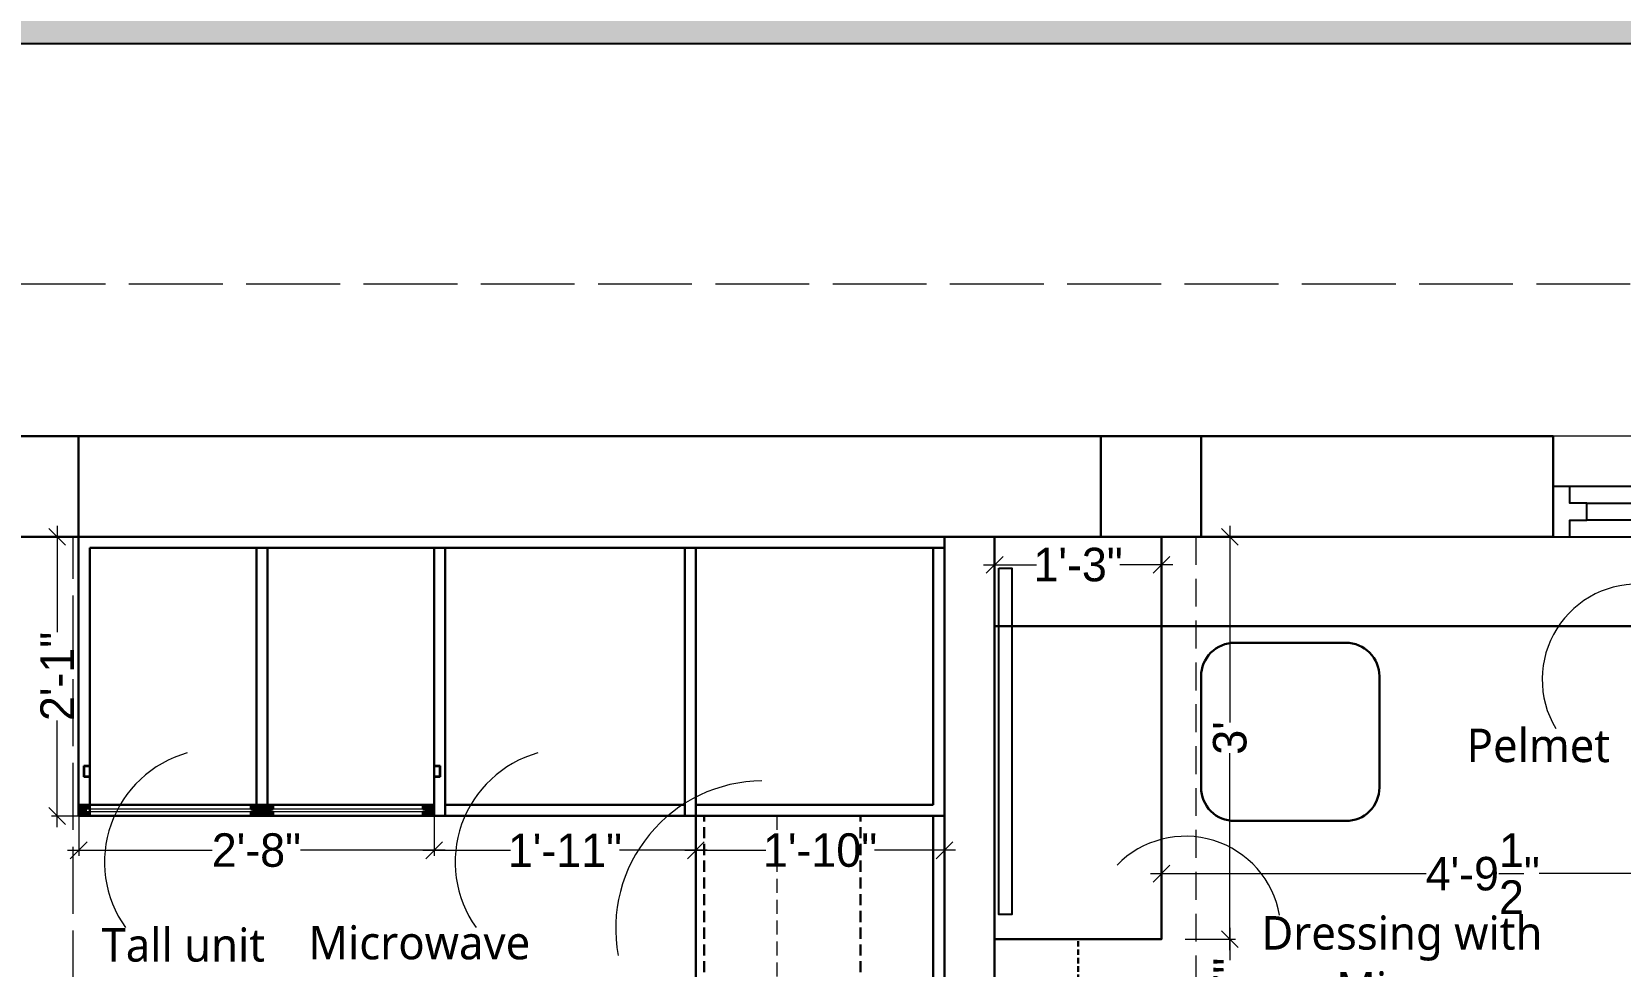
# Model space of a CAD drawing. Header units: millimetres. Extents: x 35877 to 3066687, y -650199 to -40525.
# Drawn here: x 147789.1 to 147931.3, y -180304.5 to -180220.8 of the extents above; entities that cross this region are included whole.
import ezdxf

# ---------------------------------------------------------------- set-up
doc = ezdxf.new("R2010")
doc.units = ezdxf.units.MM
doc.header["$MEASUREMENT"] = 0
doc.header["$PDMODE"] = 35
for name, pattern in [('ACAD_ISO02W100', [15, 12, -3]), ('DASHED', [0.75, 0.5, -0.25]), ('DASHED2', [0.375, 0.25, -0.125]), ('DASHEDX2', [1.5, 1, -0.5]), ('HIDDEN', [0.375, 0.25, -0.125])]:
    doc.linetypes.add(name, pattern=pattern)
doc.layers.get('Defpoints').update_dxf_attribs({"color": 220})
for name, color, linetype, lineweight in [('COLUMN', 1, 'Continuous', 30), ('FUR1', 22, 'Continuous', 0), ('FURNITURE', 32, 'Continuous', 9), ('furniture dimensions', 1, 'DASHED', 0), ('GROUND FLOOR', 7, 'Continuous', 9), ('GROUND FLOOR  ( PLINE )', 251, 'Continuous', 30), ('Labelling', 1, 'Continuous', 25), ('NAME PLATE', 7, 'Continuous', 25), ('wall', 7, 'Continuous', 30)]:
    doc.layers.add(name, color=color, linetype=linetype, lineweight=lineweight)
doc.layers.add('XX~SLAB ( PLINE )', color=251, linetype='Continuous', plot=False)
doc.styles.add('century g', font='GOTHIC.TTF')
doc.styles.add('style4', font='ARIALN.TTF')
doc.dimstyles.new('Archana', dxfattribs={"dimtxt": 2, "dimasz": 0.75, "dimexe": 0.5, "dimexo": 0.5, "dimgap": 0, "dimtad": 0, "dimzin": 0, "dimdsep": 46, "dimlunit": 4, "dimtxsty": 'century g', "dimblk": 'OBLIQUE', "dimcen": 0, "dimdle": 1, "dimclrd": 256, "dimclre": 256, "dimclrt": 256, "dimadec": 0, "dimazin": 0, "dimtfac": 1, "dimtofl": 0, "dimtmove": 1, "dimatfit": 3, "dimfxl": 1, "dimfxlon": 1, "dimtolj": 1, "dimtzin": 0, "dimlwd": -1, "dimlwe": -1, "dimarcsym": 0})

# ---------------------------------------------------------------- blocks, each defined once
blk = doc.blocks.new('LAYOUT FILE')
at = {"layer": 'NAME PLATE', "true_color": 0xd39e00}
h = blk.add_hatch(color=42, dxfattribs=at)
h.paths.add_polyline_path([(3346889.83, -513806.18), (3346889.83, -514260.7), (3347535.56, -514260.7), (3347535.56, -513806.18)])
h.paths.add_polyline_path([(3346894.36, -513810.71), (3347531.03, -513810.71), (3347531.03, -514256.17), (3346894.36, -514256.17)], flags=16)
at = {"layer": 'NAME PLATE', "color": 42, "true_color": 0xd39e00}
blk.add_lwpolyline([(3346894.36, -513810.71), (3347531.03, -513810.71), (3347531.03, -514256.17), (3346894.36, -514256.17)], close=True, dxfattribs=at)
blk = doc.blocks.new('_Oblique')
at = {"layer": 'wall', "color": 0, "lineweight": -2}
blk.add_line((-0.5, -0.5), (0.5, 0.5), dxfattribs=at)
blk = doc.blocks.new('*D649')
at = {"layer": 'Defpoints', "color": 0, "linetype": 'Continuous', "lineweight": 0, "transparency": 16777216}
for p in [(147793.32, -180290), (147825.14, -180290), (147825.14, -180294.07)]:
    blk.add_point(p, dxfattribs=at)
at = {"layer": 'furniture dimensions', "color": 5, "linetype": 'ByBlock', "transparency": 16777216}
blk.add_line((147793.32, -180290.5), (147793.32, -180294.57), dxfattribs=at)
at = {"layer": 'furniture dimensions', "color": 5, "linetype": 'Continuous', "transparency": 16777216}
for p, q in [((147825.14, -180290.5), (147825.14, -180294.57)), ((147792.32, -180294.07), (147805.27, -180294.07)), ((147826.14, -180294.07), (147813.19, -180294.07))]:
    blk.add_line(p, q, dxfattribs=at)
at = {"layer": 'furniture dimensions', "color": 5, "linetype": 'Continuous', "transparency": 16777216, "xscale": 1.5, "yscale": 1.5, "zscale": 1.5, "rotation": 180}
blk.add_blockref('_Oblique', (147793.32, -180294.07), dxfattribs=at)
at = {"layer": 'furniture dimensions', "color": 5, "linetype": 'Continuous', "transparency": 16777216, "xscale": 1.5, "yscale": 1.5, "zscale": 1.5}
blk.add_blockref('_Oblique', (147825.14, -180294.07), dxfattribs=at)
at = {"layer": 'furniture dimensions', "linetype": 'Continuous', "lineweight": 0, "transparency": 16777216, "insert": (147809.23, -180294.07), "char_height": 3, "attachment_point": 5, "style": 'century g'}
blk.add_mtext('\\A1;2\'-8"', dxfattribs=at)
blk = doc.blocks.new('*D650')
at = {"layer": 'Defpoints', "color": 0, "linetype": 'Continuous', "lineweight": 0, "transparency": 16777216}
for p in [(147848.57, -180291), (147870.82, -180291), (147870.82, -180294.07)]:
    blk.add_point(p, dxfattribs=at)
at = {"layer": 'furniture dimensions', "color": 5, "linetype": 'ByBlock', "transparency": 16777216}
blk.add_line((147848.57, -180291.5), (147848.57, -180294.57), dxfattribs=at)
at = {"layer": 'furniture dimensions', "color": 5, "linetype": 'Continuous', "transparency": 16777216}
for p, q in [((147870.82, -180291.5), (147870.82, -180294.57)), ((147847.57, -180294.07), (147854.82, -180294.07)), ((147871.82, -180294.07), (147864.57, -180294.07))]:
    blk.add_line(p, q, dxfattribs=at)
at = {"layer": 'furniture dimensions', "color": 5, "linetype": 'Continuous', "transparency": 16777216, "xscale": 1.5, "yscale": 1.5, "zscale": 1.5, "rotation": 180}
blk.add_blockref('_Oblique', (147848.57, -180294.07), dxfattribs=at)
at = {"layer": 'furniture dimensions', "color": 5, "linetype": 'Continuous', "transparency": 16777216, "xscale": 1.5, "yscale": 1.5, "zscale": 1.5}
blk.add_blockref('_Oblique', (147870.82, -180294.07), dxfattribs=at)
at = {"layer": 'furniture dimensions', "linetype": 'Continuous', "lineweight": 0, "transparency": 16777216, "insert": (147859.69, -180294.07), "char_height": 3, "attachment_point": 5, "style": 'century g'}
blk.add_mtext('\\A1;1\'-10"', dxfattribs=at)
blk = doc.blocks.new('*D651')
at = {"layer": 'Defpoints', "color": 0, "linetype": 'Continuous', "lineweight": 0, "transparency": 16777216}
for p in [(147794.32, -180266), (147791.39, -180291), (147794.32, -180291)]:
    blk.add_point(p, dxfattribs=at)
at = {"layer": 'furniture dimensions', "color": 5, "linetype": 'Continuous', "transparency": 16777216}
for p, q in [((147791.39, -180265), (147791.39, -180274.54)), ((147791.39, -180292), (147791.39, -180282.45)), ((147793.82, -180291), (147790.89, -180291))]:
    blk.add_line(p, q, dxfattribs=at)
at = {"layer": 'furniture dimensions', "color": 5, "linetype": 'ByBlock', "transparency": 16777216}
blk.add_line((147793.82, -180266), (147790.89, -180266), dxfattribs=at)
at = {"layer": 'furniture dimensions', "color": 5, "linetype": 'Continuous', "transparency": 16777216, "xscale": 1.5, "yscale": 1.5, "zscale": 1.5}
for p, rotation in [((147791.39, -180266), 90), ((147791.39, -180291), 270)]:
    blk.add_blockref('_Oblique', p, dxfattribs=dict(at, rotation=rotation))
at = {"layer": 'furniture dimensions', "linetype": 'Continuous', "lineweight": 0, "transparency": 16777216, "insert": (147791.39, -180278.5), "char_height": 3, "attachment_point": 5, "rotation": 90, "style": 'century g'}
blk.add_mtext('\\A1;2\'-1"', dxfattribs=at)
blk = doc.blocks.new('*D654')
at = {"layer": 'Defpoints', "color": 0, "linetype": 'Continuous', "lineweight": 0, "transparency": 16777216}
for p in [(147825.14, -180291), (147848.57, -180291), (147848.57, -180294.07)]:
    blk.add_point(p, dxfattribs=at)
at = {"layer": 'furniture dimensions', "color": 5, "linetype": 'ByBlock', "transparency": 16777216}
blk.add_line((147825.14, -180291.5), (147825.14, -180294.57), dxfattribs=at)
at = {"layer": 'furniture dimensions', "color": 5, "linetype": 'Continuous', "transparency": 16777216}
for p, q in [((147848.57, -180291.5), (147848.57, -180294.57)), ((147824.14, -180294.07), (147831.98, -180294.07)), ((147849.57, -180294.07), (147841.73, -180294.07))]:
    blk.add_line(p, q, dxfattribs=at)
at = {"layer": 'furniture dimensions', "color": 5, "linetype": 'Continuous', "transparency": 16777216, "xscale": 1.5, "yscale": 1.5, "zscale": 1.5, "rotation": 180}
blk.add_blockref('_Oblique', (147825.14, -180294.07), dxfattribs=at)
at = {"layer": 'furniture dimensions', "color": 5, "linetype": 'Continuous', "transparency": 16777216, "xscale": 1.5, "yscale": 1.5, "zscale": 1.5}
blk.add_blockref('_Oblique', (147848.57, -180294.07), dxfattribs=at)
at = {"layer": 'furniture dimensions', "linetype": 'Continuous', "lineweight": 0, "transparency": 16777216, "insert": (147836.85, -180294.07), "char_height": 3, "attachment_point": 5, "style": 'century g'}
blk.add_mtext('\\A1;1\'-11"', dxfattribs=at)
blk = doc.blocks.new('*D658')
at = {"layer": 'Defpoints', "color": 0, "linetype": 'Continuous', "lineweight": 0, "transparency": 16777216}
for p in [(147890.26, -180266), (147896.38, -180266), (147890.26, -180302.02)]:
    blk.add_point(p, dxfattribs=at)
at = {"layer": 'furniture dimensions', "color": 5, "linetype": 'Continuous', "transparency": 16777216}
for p, q in [((147896.38, -180265), (147896.38, -180282.64)), ((147892.38, -180266), (147896.88, -180266)), ((147896.38, -180303.02), (147896.38, -180285.38))]:
    blk.add_line(p, q, dxfattribs=at)
at = {"layer": 'furniture dimensions', "color": 5, "linetype": 'ByBlock', "transparency": 16777216}
blk.add_line((147892.38, -180302.02), (147896.88, -180302.02), dxfattribs=at)
at = {"layer": 'furniture dimensions', "color": 5, "linetype": 'Continuous', "transparency": 16777216, "xscale": 1.5, "yscale": 1.5, "zscale": 1.5}
for p, rotation in [((147896.38, -180266), 90), ((147896.38, -180302.02), 270)]:
    blk.add_blockref('_Oblique', p, dxfattribs=dict(at, rotation=rotation))
at = {"layer": 'furniture dimensions', "linetype": 'Continuous', "lineweight": 0, "transparency": 16777216, "insert": (147896.38, -180284.01), "char_height": 3, "attachment_point": 5, "rotation": 90, "style": 'century g'}
blk.add_mtext("\\A1;3'", dxfattribs=at)
blk = doc.blocks.new('*D659')
at = {"layer": 'Defpoints', "color": 0, "linetype": 'Continuous', "lineweight": 0, "transparency": 16777216}
for p in [(147890.26, -180302.02), (147890.26, -180309.02), (147896.38, -180309.02)]:
    blk.add_point(p, dxfattribs=at)
at = {"layer": 'furniture dimensions', "color": 5, "linetype": 'Continuous', "transparency": 16777216}
for p, q in [((147896.38, -180301.02), (147896.38, -180303.92)), ((147896.38, -180310.02), (147896.38, -180307.13)), ((147892.38, -180309.02), (147896.88, -180309.02))]:
    blk.add_line(p, q, dxfattribs=at)
at = {"layer": 'furniture dimensions', "color": 5, "linetype": 'ByBlock', "transparency": 16777216}
blk.add_line((147892.38, -180302.02), (147896.88, -180302.02), dxfattribs=at)
at = {"layer": 'furniture dimensions', "color": 5, "linetype": 'Continuous', "transparency": 16777216, "xscale": 1.5, "yscale": 1.5, "zscale": 1.5}
for p, rotation in [((147896.38, -180302.02), 90), ((147896.38, -180309.02), 270)]:
    blk.add_blockref('_Oblique', p, dxfattribs=dict(at, rotation=rotation))
at = {"layer": 'furniture dimensions', "linetype": 'Continuous', "lineweight": 0, "transparency": 16777216, "insert": (147896.38, -180305.52), "char_height": 3, "attachment_point": 5, "rotation": 90, "style": 'century g'}
blk.add_mtext('\\A1;7"', dxfattribs=at)
blk = doc.blocks.new('*D669')
at = {"layer": 'Defpoints', "color": 0, "linetype": 'Continuous', "lineweight": 0, "transparency": 16777216}
for p in [(147875.32, -180266), (147890.26, -180266), (147890.26, -180268.5)]:
    blk.add_point(p, dxfattribs=at)
at = {"layer": 'furniture dimensions', "color": 5, "linetype": 'ByBlock', "transparency": 16777216}
blk.add_line((147875.32, -180266.5), (147875.32, -180269), dxfattribs=at)
at = {"layer": 'furniture dimensions', "color": 5, "linetype": 'Continuous', "transparency": 16777216}
for p, q in [((147890.26, -180266.5), (147890.26, -180269)), ((147874.32, -180268.5), (147879.07, -180268.5)), ((147891.26, -180268.5), (147886.51, -180268.5))]:
    blk.add_line(p, q, dxfattribs=at)
at = {"layer": 'furniture dimensions', "color": 5, "linetype": 'Continuous', "transparency": 16777216, "xscale": 1.5, "yscale": 1.5, "zscale": 1.5, "rotation": 180}
blk.add_blockref('_Oblique', (147875.32, -180268.5), dxfattribs=at)
at = {"layer": 'furniture dimensions', "color": 5, "linetype": 'Continuous', "transparency": 16777216, "xscale": 1.5, "yscale": 1.5, "zscale": 1.5}
blk.add_blockref('_Oblique', (147890.26, -180268.5), dxfattribs=at)
at = {"layer": 'furniture dimensions', "linetype": 'Continuous', "lineweight": 0, "transparency": 16777216, "insert": (147882.79, -180268.5), "char_height": 3, "attachment_point": 5, "style": 'century g'}
blk.add_mtext('\\A1;1\'-3"', dxfattribs=at)
blk = doc.blocks.new('*D916')
at = {"layer": 'Defpoints', "color": 0, "linetype": 'Continuous', "lineweight": 0, "transparency": 16777216}
for p in [(147890.26, -180296.16), (147890.26, -180302.02), (147947.76, -180302.25)]:
    blk.add_point(p, dxfattribs=at)
at = {"layer": 'furniture dimensions', "color": 5, "linetype": 'Continuous', "transparency": 16777216}
for p, q in [((147889.26, -180296.16), (147913.96, -180296.16)), ((147890.26, -180300.16), (147890.26, -180295.66)), ((147948.76, -180296.16), (147924.06, -180296.16))]:
    blk.add_line(p, q, dxfattribs=at)
at = {"layer": 'furniture dimensions', "color": 5, "linetype": 'ByBlock', "transparency": 16777216}
blk.add_line((147947.76, -180300.16), (147947.76, -180295.66), dxfattribs=at)
at = {"layer": 'furniture dimensions', "color": 5, "linetype": 'Continuous', "transparency": 16777216, "xscale": 1.5, "yscale": 1.5, "zscale": 1.5, "rotation": 180}
blk.add_blockref('_Oblique', (147890.26, -180296.16), dxfattribs=at)
at = {"layer": 'furniture dimensions', "color": 5, "linetype": 'Continuous', "transparency": 16777216, "xscale": 1.5, "yscale": 1.5, "zscale": 1.5}
blk.add_blockref('_Oblique', (147947.76, -180296.16), dxfattribs=at)
at = {"layer": 'furniture dimensions', "linetype": 'Continuous', "lineweight": 0, "transparency": 16777216, "insert": (147919.01, -180296.16), "char_height": 3, "attachment_point": 5, "style": 'century g'}
blk.add_mtext('\\A1;4\'-9{\\H1x;\\S1/2;}"', dxfattribs=at)

msp = doc.modelspace()

# ---------------------------------------------------------------- hatches: boundary and pattern name
at = {"lineweight": 5, "ltscale": 4, "true_color": 0xc7c8ca, "transparency": 33554687}
h = msp.add_hatch(color=9, dxfattribs=at)
h.dxf.hatch_style = 1
h.paths.add_polyline_path([(147793.791, -180289.996), (147793.792, -180290.996), (147793.318, -180290.996), (147793.318, -180289.996)])
h.paths.add_polyline_path([(147794.318, -180289.996), (147794.318, -180290.376), (147794.068, -180290.376), (147794.068, -180290.616), (147794.318, -180290.616), (147794.318, -180290.996), (147793.792, -180290.996), (147793.791, -180289.996)])
h = msp.add_hatch(color=9, dxfattribs=at)
h.dxf.hatch_style = 1
h.paths.add_polyline_path([(147809.256, -180289.996), (147809.256, -180290.996), (147809.73, -180290.996), (147809.73, -180289.996)])
h.paths.add_polyline_path([(147808.73, -180289.996), (147808.73, -180290.376), (147808.98, -180290.376), (147808.98, -180290.616), (147808.73, -180290.616), (147808.73, -180290.996), (147809.256, -180290.996), (147809.256, -180289.996)])
h = msp.add_hatch(color=9, dxfattribs=at)
h.dxf.hatch_style = 1
h.paths.add_polyline_path([(147810.203, -180289.996), (147810.203, -180290.996), (147809.73, -180290.996), (147809.73, -180289.996)])
h.paths.add_polyline_path([(147810.73, -180289.996), (147810.73, -180290.376), (147810.48, -180290.376), (147810.48, -180290.616), (147810.73, -180290.616), (147810.73, -180290.996), (147810.203, -180290.996), (147810.203, -180289.996)])
h = msp.add_hatch(color=9, dxfattribs=at)
h.dxf.hatch_style = 1
h.paths.add_polyline_path([(147824.668, -180289.996), (147824.667, -180290.996), (147825.141, -180290.996), (147825.141, -180289.996)])
h.paths.add_polyline_path([(147824.141, -180289.996), (147824.141, -180290.376), (147824.391, -180290.376), (147824.391, -180290.616), (147824.141, -180290.616), (147824.141, -180290.996), (147824.667, -180290.996), (147824.668, -180289.996)])

# ---------------------------------------------------------------- linework, layer by layer
at = {"color": 5, "transparency": 33554687}
msp.add_lwpolyline([(147875.685, -180268.817), (147876.861, -180268.817), (147876.861, -180299.825), (147875.685, -180299.825)], close=True, dxfattribs=at)
at = {"layer": 'COLUMN', "transparency": 33554687}
for points in [[(147784.318, -180256.996), (147793.318, -180256.996), (147793.318, -180265.996), (147784.318, -180265.996)], [(147884.818, -180256.996), (147893.818, -180256.996), (147893.818, -180265.996), (147884.818, -180265.996)]]:
    msp.add_lwpolyline(points, close=True, dxfattribs=at)
at = {"layer": 'FUR1', "color": 5, "transparency": 33554687}
msp.add_arc((147932.889, -180278.776), 8.557, 85.05003, 210.81799, dxfattribs=at)
at = {"layer": 'FUR1', "color": 252, "true_color": 0x939598, "transparency": 33554687}
for centre, radius, start, end in [((147805.785, -180295.122), 10.147, 105.72487, 215.37551), ((147837.17, -180295.122), 10.147, 105.72487, 215.37551), ((147854.62, -180301.071), 13.227, 90.57368, 190.52547)]:
    msp.add_arc(centre, radius, start, end, dxfattribs=at)
at = {"layer": 'FUR1', "color": 9, "true_color": 0xc7c8ca, "transparency": 33554687}
msp.add_arc((147892.403, -180301.37), 8.557, 9.97205, 135.74001, dxfattribs=at)
at = {"layer": 'FURNITURE', "lineweight": 30, "transparency": 33554687}
for p, q in [((147870.818, -180265.996), (147793.318, -180265.996)), ((147793.318, -180265.996), (147793.318, -180290.996)), ((147870.818, -180266.996), (147794.318, -180266.996)), ((147794.318, -180266.996), (147794.318, -180290.996)), ((147809.23, -180289.996), (147809.23, -180266.996)), ((147810.23, -180289.996), (147810.23, -180266.996)), ((147825.141, -180266.996), (147825.141, -180290.996)), ((147826.141, -180266.996), (147826.141, -180290.996)), ((147847.569, -180290.996), (147847.569, -180266.996)), ((147848.569, -180290.996), (147848.569, -180266.996)), ((147869.818, -180266.996), (147869.818, -180289.996)), ((147870.818, -180265.996), (147870.819, -180290.996)), ((147875.318, -180273.996), (148025.818, -180273.998)), ((147793.787, -180286.499), (147793.787, -180287.499)), ((147793.787, -180286.499), (147794.318, -180286.499)), ((147825.672, -180286.499), (147825.141, -180286.499)), ((147825.672, -180286.499), (147825.672, -180287.499)), ((147793.787, -180287.499), (147794.318, -180287.499)), ((147825.672, -180287.499), (147825.141, -180287.499)), ((147794.318, -180289.996), (147793.318, -180289.996)), ((147825.141, -180289.996), (147793.318, -180289.996)), ((147820.319, -180290.996), (147793.318, -180290.996)), ((147825.141, -180290.996), (147793.318, -180290.996)), ((147794.318, -180289.996), (147825.141, -180289.996)), ((147820.316, -180289.996), (147794.318, -180289.996)), ((147795.318, -180289.996), (147795.316, -180289.996)), ((147809.23, -180289.996), (147810.23, -180289.996)), ((147817.819, -180290.996), (147870.818, -180290.996)), ((147826.141, -180289.996), (147847.569, -180289.996)), ((147847.569, -180289.996), (147846.819, -180289.996)), ((147848.569, -180289.996), (147869.818, -180289.996)), ((147848.569, -180394.996), (147848.569, -180290.996)), ((147869.819, -180290.996), (147869.818, -180355.995)), ((147870.819, -180290.996), (147870.818, -180355.995))]:
    msp.add_line(p, q, dxfattribs=at)
at = {"layer": 'FURNITURE', "linetype": 'ByBlock', "lineweight": 30, "transparency": 33554687}
for p, q in [((147808.98, -180290.376), (147808.73, -180290.376)), ((147808.73, -180290.616), (147808.98, -180290.616)), ((147808.98, -180290.616), (147808.98, -180290.376)), ((147810.48, -180290.616), (147810.48, -180290.376)), ((147810.48, -180290.376), (147810.73, -180290.376)), ((147810.73, -180290.616), (147810.48, -180290.616)), ((147824.391, -180290.376), (147824.141, -180290.376)), ((147824.141, -180290.616), (147824.391, -180290.616)), ((147824.391, -180290.616), (147824.391, -180290.376))]:
    msp.add_line(p, q, dxfattribs=at)
at = {"layer": 'FURNITURE', "lineweight": 25, "transparency": 33554687}
for p, q in [((147846.819, -180289.996), (147847.569, -180289.996)), ((147848.569, -180289.996), (147869.818, -180289.996))]:
    msp.add_line(p, q, dxfattribs=at)
at = {"layer": 'FURNITURE', "color": 3, "linetype": 'DASHEDX2', "lineweight": 30, "transparency": 33554687}
for p, q in [((147849.319, -180355.995), (147849.319, -180290.996)), ((147863.318, -180355.995), (147863.318, -180290.996))]:
    msp.add_line(p, q, dxfattribs=at)
at = {"layer": 'FURNITURE', "linetype": 'HIDDEN', "lineweight": 18, "ltscale": 5, "transparency": 33554687}
msp.add_line((147855.818, -180290.996), (147855.818, -180355.995), dxfattribs=at)
at = {"layer": 'FURNITURE', "linetype": 'DASHED', "lineweight": 30, "transparency": 33554687}
msp.add_line((147882.789, -180369.443), (147882.789, -180302.023), dxfattribs=at)
at = {"layer": 'FURNITURE', "lineweight": 30, "transparency": 33554687}
msp.add_lwpolyline([(147875.318, -180265.996), (147890.259, -180265.996), (147890.259, -180302.023), (147875.318, -180302.023)], close=True, dxfattribs=at)
msp.add_lwpolyline([(147896.795, -180275.487), (147906.763, -180275.487, -0.4142136), (147909.763, -180278.487), (147909.763, -180288.443, -0.4142136), (147906.763, -180291.443), (147896.795, -180291.443, -0.4142136), (147893.795, -180288.443), (147893.795, -180278.487, -0.4142136)], format="xyb", close=True, dxfattribs=at)
at = {"layer": 'FURNITURE', "color": 3, "lineweight": 30, "transparency": 33554687}
for points in [[(147793.818, -180286.543), (147793.818, -180287.45), (147794.318, -180287.45), (147794.318, -180286.543)], [(147825.642, -180286.543), (147825.642, -180287.45), (147825.141, -180287.45), (147825.141, -180286.543)]]:
    msp.add_lwpolyline(points, close=True, dxfattribs=at)
at = {"layer": 'FURNITURE', "linetype": 'ByBlock', "lineweight": 30, "transparency": 33554687}
for points in [[(147794.318, -180290.376), (147794.318, -180289.996), (147793.318, -180289.996), (147793.318, -180290.996), (147794.318, -180290.996), (147794.318, -180290.616)], [(147808.73, -180290.376), (147808.73, -180289.996), (147809.73, -180289.996), (147809.73, -180290.996), (147808.73, -180290.996), (147808.73, -180290.616)], [(147810.73, -180290.376), (147810.73, -180289.996), (147809.73, -180289.996), (147809.73, -180290.996), (147810.73, -180290.996), (147810.73, -180290.616)], [(147824.141, -180290.376), (147824.141, -180289.996), (147825.141, -180289.996), (147825.141, -180290.996), (147824.141, -180290.996), (147824.141, -180290.616)]]:
    msp.add_lwpolyline(points, dxfattribs=at)
at = {"layer": 'furniture dimensions', "color": 4, "linetype": 'ByBlock', "transparency": 33554687}
for p, q in [((147824.391, -180290.376), (147794.068, -180290.376)), ((147824.391, -180290.616), (147794.068, -180290.616))]:
    msp.add_line(p, q, dxfattribs=at)
at = {"layer": 'GROUND FLOOR', "transparency": 33554687}
for p, q in [((148030.318, -180256.996), (147629.818, -180256.996)), ((147793.318, -180256.996), (147793.318, -180265.996)), ((147925.318, -180256.996), (147925.318, -180265.996)), ((147866.818, -180265.996), (147784.318, -180265.996)), ((148021.318, -180265.996), (147871.318, -180265.996))]:
    msp.add_line(p, q, dxfattribs=at)
at = {"layer": 'GROUND FLOOR', "linetype": 'ACAD_ISO02W100', "ltscale": 0.7, "transparency": 33554687}
msp.add_lwpolyline([(147629.818, -180243.337), (148025.818, -180243.337)], dxfattribs=at)
at = {"layer": 'GROUND FLOOR  ( PLINE )', "transparency": 33554687}
for p, q in [((147793.318, -180256.996), (147925.318, -180256.996)), ((147793.318, -180265.996), (147793.318, -180256.996)), ((147925.318, -180256.996), (147925.318, -180265.996)), ((147866.818, -180265.996), (147793.318, -180265.996)), ((147925.318, -180265.996), (147866.818, -180265.996)), ((147870.818, -180394.996), (147870.818, -180265.996)), ((147875.318, -180265.996), (147875.318, -180394.996))]:
    msp.add_line(p, q, dxfattribs=at)
at = {"layer": 'Labelling', "color": 251, "linetype": 'ACAD_ISO02W100', "lineweight": 0, "ltscale": 0.5, "true_color": 0x636466, "transparency": 33554687}
msp.add_line((147792.818, -180539.745), (147792.818, -180265.996), dxfattribs=at)
at = {"layer": 'Labelling', "color": 251, "linetype": 'DASHED2', "lineweight": 0, "ltscale": 10, "true_color": 0x636466, "transparency": 33554687}
msp.add_line((147893.318, -180265.996), (147893.318, -180394.996), dxfattribs=at)
at = {"layer": 'XX~SLAB ( PLINE )', "transparency": 33554687}
msp.add_lwpolyline([(147985.318, -180261.496), (147983.818, -180261.496), (147983.818, -180262.996), (147982.318, -180262.996), (147982.318, -180264.496), (147928.318, -180264.496), (147928.318, -180262.996), (147926.818, -180262.996), (147926.818, -180261.496), (147925.318, -180261.496), (147925.318, -180265.996), (147926.818, -180265.996), (147926.818, -180264.496), (147928.318, -180264.496), (147928.318, -180262.996), (147982.318, -180262.996), (147982.318, -180264.496), (147983.818, -180264.496), (147983.818, -180265.996), (147985.318, -180265.996), (147985.318, -180261.496), (147925.318, -180261.496), (147925.318, -180265.996), (147985.318, -180265.996)], close=True, dxfattribs=at)

# ---------------------------------------------------------------- block references
at = {"layer": 'NAME PLATE', "lineweight": 0, "transparency": 33554687, "xscale": 0.8482412182574397, "yscale": 0.8482412182574397, "zscale": 0.8482412182574397}
msp.add_blockref('LAYOUT FILE', (-2691371.364, 255613.603, 0.111), dxfattribs=at)

# ---------------------------------------------------------------- texts
at = {"layer": 'FUR1', "color": 1, "transparency": 33554687, "char_height": 3, "width": 28.45427, "attachment_point": 5, "style": 'style4'}
for s, insert in [('{\\fMalgun Gothic|b0|i0|c0|p34;Pelmet}', (147923.991, -180284.694)), ('{\\fMalgun Gothic|b0|i0|c0|p34;Tall unit}', (147802.688, -180302.557)), ('{\\fMalgun Gothic|b0|i0|c0|p34;Microwave \\Pand oven}', (147823.818, -180304.858)), ('{\\fMalgun Gothic|b0|i0|c0|p34;Dressing with Mirror}', (147911.776, -180303.987))]:
    msp.add_mtext(s, dxfattribs=dict(at, insert=insert))

# ---------------------------------------------------------------- dimensions: what is measured, and where the dimension line sits
at = {"layer": 'furniture dimensions', "color": 5, "linetype": 'Continuous', "lineweight": 0, "transparency": 33554687}
for base, p1, p2, override, picture, middle in [((147791.394, -180290.996), (147794.318, -180265.996), (147794.318, -180290.996), {"dimtxt": 3, "dimasz": 1.5, "dimdec": 0, "dimclrd": 5, "dimclre": 5, "dimfxl": 4}, '*D651', (147791.394, -180278.496)), ((147896.382, -180265.996), (147890.259, -180302.023), (147890.259, -180265.996), {"dimtxt": 3, "dimasz": 1.5, "dimclrd": 5, "dimclre": 5, "dimfxl": 4}, '*D658', (147896.382, -180284.009)), ((147896.382, -180309.023), (147890.259, -180302.023), (147890.259, -180309.023), {"dimtxt": 3, "dimasz": 1.5, "dimclrd": 5, "dimclre": 5, "dimfxl": 4}, '*D659', (147896.382, -180305.523))]:
    dim = msp.add_linear_dim(base=base, p1=p1, p2=p2, angle=90, dimstyle='Archana', override=override, dxfattribs=at)
    dim.commit()
    dim.dimension.update_dxf_attribs({"geometry": picture, "text_midpoint": middle})
for base, p1, p2, override, picture, middle in [((147890.259, -180268.503), (147875.318, -180265.996), (147890.259, -180265.996), {"dimtxt": 3, "dimasz": 1.5, "dimclrd": 5, "dimclre": 5, "dimfxl": 4}, '*D669', (147882.789, -180268.503)), ((147825.141, -180294.072), (147793.318, -180289.996), (147825.141, -180289.996), {"dimtxt": 3, "dimasz": 1.5, "dimdec": 0, "dimclrd": 5, "dimclre": 5, "dimfxl": 4}, '*D649', (147809.23, -180294.072)), ((147848.569, -180294.072), (147825.141, -180290.996), (147848.569, -180290.996), {"dimtxt": 3, "dimasz": 1.5, "dimdec": 0, "dimclrd": 5, "dimclre": 5, "dimfxl": 4}, '*D654', (147836.855, -180294.072)), ((147870.819, -180294.072), (147848.569, -180290.996), (147870.819, -180290.996), {"dimtxt": 3, "dimasz": 1.5, "dimdec": 0, "dimclrd": 5, "dimclre": 5, "dimfxl": 4}, '*D650', (147859.694, -180294.072)), ((147890.259, -180296.155), (147947.761, -180302.246), (147890.259, -180302.023), {"dimtxt": 3, "dimasz": 1.5, "dimclrd": 5, "dimclre": 5, "dimfxl": 4}, '*D916', (147919.01, -180296.155))]:
    dim = msp.add_linear_dim(base=base, p1=p1, p2=p2, dimstyle='Archana', override=override, dxfattribs=at)
    dim.commit()
    dim.dimension.update_dxf_attribs({"geometry": picture, "text_midpoint": middle})

doc.saveas('drawing.dxf')
